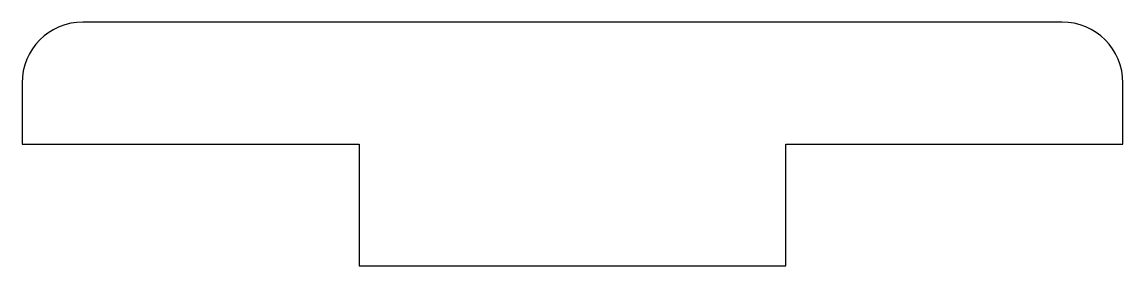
# Model space of a CAD drawing. Header units: millimetres. Extents: x -271 to 271, y -90 to 30.
import ezdxf

# ---------------------------------------------------------------- set-up
doc = ezdxf.new("R2010")
doc.units = ezdxf.units.MM

msp = doc.modelspace()

# ---------------------------------------------------------------- linework, layer by layer
at = {"color": 7, "linetype": 'Continuous', "lineweight": 25}
for p, q in [((241, 30), (-241, 30)), ((-271, 0), (-271, -30)), ((271, -30), (271, 0)), ((-271, -30), (-105, -30)), ((-105, -30), (-105, -90)), ((105, -30), (271, -30)), ((105, -90), (105, -30)), ((-105, -90), (105, -90))]:
    msp.add_line(p, q, dxfattribs=at)
for centre, start, end in [((-241, 0), 90, 180), ((241, 0), 0, 90)]:
    msp.add_arc(centre, 30, start, end, dxfattribs=at)

doc.saveas('drawing.dxf')
